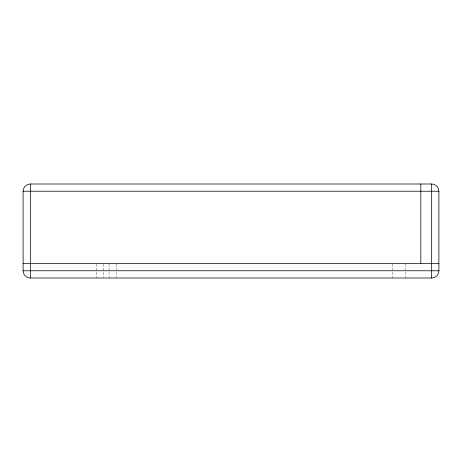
<?xml version="1.0" encoding="UTF-8"?>
<svg xmlns="http://www.w3.org/2000/svg" width="462" height="462" viewBox="0 0 462 462"><rect width="100%" height="100%" fill="white"/><g stroke="black" fill="none" stroke-linecap="round" stroke-linejoin="round"><path stroke-width="0.35" stroke-dasharray="2.31 1.73" d="M405.561 264.229L405.561 278.003M392.694 264.229L392.694 278.003M116.314 264.229L116.314 278.003M109.078 264.229L109.078 278.003M103.442 264.229L103.442 277.315M96.206 264.229L96.206 278.003"/><path stroke-width="0.69" d="M30.33 183.997L431.67 183.997A7.23 7.23 0 0 1 438.9 191.228L438.9 270.772A7.23 7.23 0 0 1 431.67 278.003L30.33 278.003A7.23 7.23 0 0 1 23.1 270.772L23.1 191.228A7.23 7.23 0 0 1 30.33 183.997L30.33 278.003M23.1 191.228L438.9 191.228M23.1 263.542L438.9 263.542M23.1 270.772L438.9 270.772M431.67 183.997L431.67 278.003M420.824 183.997L420.824 263.542"/></g></svg>
